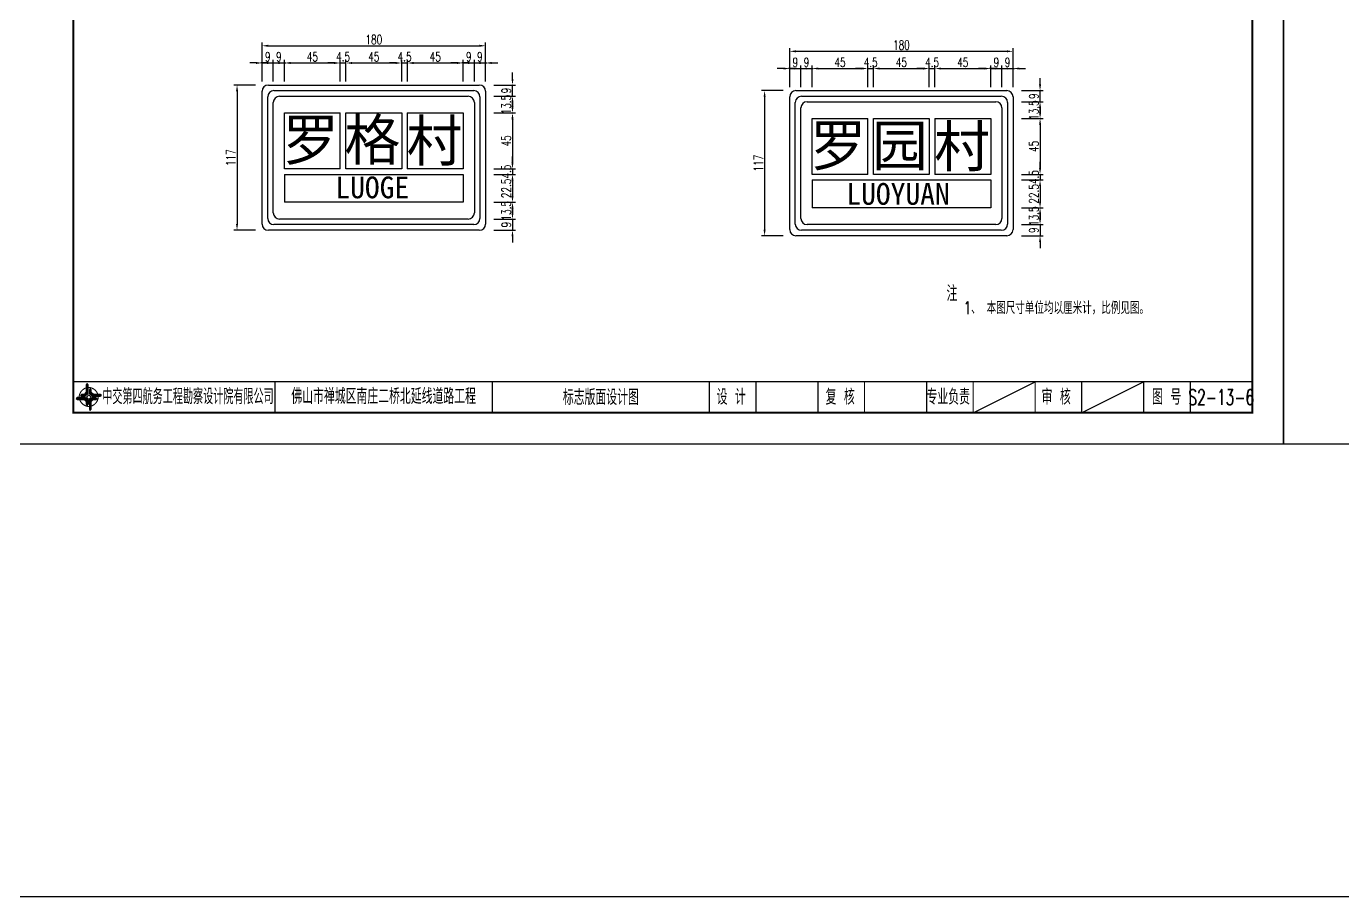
# Model space of a CAD drawing. Extents: x 9922 to 15217, y 1175 to 2938.
# Drawn here: x 10525 to 10949.3, y 1198.2 to 1478.7 of the extents above; entities that cross this region are included whole.
import ezdxf
from ezdxf.enums import TextEntityAlignment as Align

# ---------------------------------------------------------------- set-up
doc = ezdxf.new("R2010")
doc.units = 0
doc.header["$LTSCALE"] = 5
doc.header["$PDMODE"] = 32
doc.header["$PDSIZE"] = 0.3
doc.layers.get('0').update_dxf_attribs({"linetype": 'CONTINUOUS'})
doc.layers.get('DEFPOINTS').update_dxf_attribs({"linetype": 'CONTINUOUS'})
for name, color, linetype in [('2', 7, 'CONTINUOUS'), ('交通标志', 7, 'CONTINUOUS'), ('图框', 7, 'CONTINUOUS'), ('尺寸标注', 4, 'CONTINUOUS'), ('文字', 7, 'CONTINUOUS'), ('文字字符', 7, 'CONTINUOUS'), ('文字框', 8, 'CONTINUOUS'), ('汉字', 7, 'CONTINUOUS')]:
    doc.layers.add(name, color=color, linetype=linetype)
doc.styles.add('ht', font='SIMHEI.TTF', dxfattribs={"width": 0.4})
doc.styles.get("Standard").update_dxf_attribs({"font": 'simplex1.shx', "width": 0.7, "bigfont": 'hztxt.shx'})
doc.dimstyles.new('比例1：25', dxfattribs={"dimtxt": 3, "dimasz": 2, "dimexe": 1, "dimexo": 1, "dimgap": 0.5, "dimtad": 1, "dimlfac": 2.5, "dimzin": 13, "dimdsep": 46, "dimtxsty": 'Standard', "dimcen": -0.09, "dimclrd": 256, "dimclre": 256, "dimclrt": 7, "dimaunit": 1, "dimadec": 0, "dimazin": 0, "dimtfac": 0.0005, "dimtix": 1, "dimtmove": 2, "dimatfit": 3, "dimfxl": 0, "dimtolj": 1, "dimtzin": 13, "dimarcsym": 0})

# ---------------------------------------------------------------- blocks, each defined once
blk = doc.blocks.new('series')
at = {"width": 0.75}
for tag, height, p in [('页码', 4, (-35, -19)), ('图名', 5, (-220, -282)), ('图号', 5, (-20, -282))]:
    blk.add_attdef(tag, text='', height=height, dxfattribs=at).set_placement(p, align=Align.MIDDLE_CENTER)
blk = doc.blocks.new('tb')
at = {"lineweight": -3}
h = blk.add_hatch(color=256, dxfattribs=at)
h.paths.add_polyline_path([(-1.23, -0.13), (-3.78, -0.14), (-4.14, -0.41), (-1.4, -0.44), (-0.56, -1.24), (-0.54, -2.62), (-0.27, -2.2), (-0.26, -1.06)])
h.paths.add_polyline_path([(0.13, -1.08), (0.14, -3.86), (0.41, -4.26), (0.44, -1.24), (1.25, -0.43), (2.66, -0.43), (2.26, -0.16), (1.07, -0.15)])
h.paths.add_polyline_path([(1.08, 0.3), (3.62, 0.3), (4.02, 0.56), (1.25, 0.57), (0.43, 1.39), (0.43, 2.8), (0.16, 2.41), (0.15, 1.24)])
h.paths.add_polyline_path([(-0.28, 1.21), (-0.28, 3.99), (-0.56, 4.39), (-0.57, 1.41), (-1.38, 0.6), (-2.74, 0.56), (-2.33, 0.3), (-1.2, 0.29)])
for p, q in [((-0.56, 4.39), (-0.57, 1.41)), ((-1.38, 0.6), (-2.74, 0.56)), ((-0.57, 1.41), (-1.38, 0.6)), ((0.43, 2.8), (0.43, 1.39)), ((0.43, 1.39), (1.25, 0.57)), ((1.25, 0.57), (4.02, 0.56)), ((-4.14, -0.41), (-1.4, -0.44)), ((-1.4, -0.44), (-0.56, -1.24)), ((-0.56, -1.24), (-0.54, -2.62)), ((0.41, -4.26), (0.44, -1.24)), ((0.44, -1.24), (1.25, -0.43)), ((1.25, -0.43), (2.66, -0.43))]:
    blk.add_line(p, q, dxfattribs=at)
at = {"lineweight": -3, "flags": 128}
for points in [[(-0.9, 3.99), (-0.9, 1.58), (-1.53, 0.91), (-2.34, 0.91), (-2.74, 0.56), (-2.33, 0.3), (-1.2, 0.29), (-0.28, 1.21), (-0.28, 3.99), (-0.56, 4.39)], [(-0.04, 0.77), (0.68, 0.04), (-0.04, -0.69), (-0.77, 0.05)], [(3.62, 0.92), (1.43, 0.92), (0.77, 1.54), (0.77, 2.38), (0.43, 2.8), (0.16, 2.41), (0.15, 1.24), (1.08, 0.3), (3.62, 0.3), (4.02, 0.56)], [(-3.73, -0.76), (-1.54, -0.76), (-0.89, -1.39), (-0.89, -2.21), (-0.54, -2.62), (-0.27, -2.2), (-0.26, -1.06), (-1.23, -0.13), (-3.78, -0.14), (-4.14, -0.41)], [(0.75, -3.85), (0.75, -1.43), (1.4, -0.78), (2.26, -0.78), (2.66, -0.43), (2.26, -0.16), (1.07, -0.15), (0.13, -1.08), (0.14, -3.86), (0.41, -4.26)]]:
    blk.add_lwpolyline(points, close=True, dxfattribs=at)
at = {"lineweight": -3, "const_width": 0.35, "flags": 128}
for points in [[(-0.9, 3.02, 0.324167), (-3.16, -0.14)], [(2.88, 0.92, 0.324403), (-0.24, 3.15)], [(0.75, -2.86, 0.325418), (3.02, 0.26)], [(-2.98, -0.76, 0.322976), (0.14, -2.98)]]:
    blk.add_lwpolyline(points, format="xyb", dxfattribs=at)
blk = doc.blocks.new('*D189')
at = {"layer": 'DEFPOINTS', "color": 0, "linetype": 'Continuous'}
for p in [(10602.99, 1459.75), (10592.9, 1412.95), (10602.99, 1412.95)]:
    blk.add_point(p, dxfattribs=at)
at = {"layer": '尺寸标注', "linetype": 'Continuous', "lineweight": -2}
for p, q in [((10598.9, 1459.75), (10591.9, 1459.75)), ((10592.9, 1457.75), (10592.9, 1414.95)), ((10598.9, 1412.95), (10591.9, 1412.95))]:
    blk.add_line(p, q, dxfattribs=at)
at = {"layer": '尺寸标注', "linetype": 'Continuous'}
for points in [[(10592.56, 1457.75), (10593.23, 1457.75), (10592.9, 1459.75)], [(10592.56, 1414.95), (10593.23, 1414.95), (10592.9, 1412.95)]]:
    blk.add_solid(points, dxfattribs=at)
at = {"layer": '尺寸标注', "color": 7, "linetype": 'Continuous', "insert": (10590.9, 1436.35), "char_height": 3, "attachment_point": 5, "rotation": 90}
blk.add_mtext('\\A1;117', dxfattribs=at)
blk = doc.blocks.new('*D190')
at = {"layer": 'DEFPOINTS', "color": 0, "linetype": 'Continuous'}
for p in [(10665.79, 1456.15), (10681.68, 1456.15), (10665.79, 1450.75)]:
    blk.add_point(p, dxfattribs=at)
at = {"layer": '尺寸标注', "linetype": 'Continuous', "lineweight": -2}
for p, q in [((10675.68, 1456.15), (10682.68, 1456.15)), ((10681.68, 1452.75), (10681.68, 1454.15)), ((10675.68, 1450.75), (10682.68, 1450.75))]:
    blk.add_line(p, q, dxfattribs=at)
at = {"layer": '尺寸标注', "linetype": 'Continuous'}
for points in [[(10681.35, 1454.15), (10682.02, 1454.15), (10681.68, 1456.15)], [(10681.35, 1452.75), (10682.02, 1452.75), (10681.68, 1450.75)]]:
    blk.add_solid(points, dxfattribs=at)
at = {"layer": '尺寸标注', "color": 7, "linetype": 'Continuous', "insert": (10679.68, 1453.45), "char_height": 3, "attachment_point": 5, "rotation": 90}
blk.add_mtext('\\A1;13.5', dxfattribs=at)
blk = doc.blocks.new('*D191')
at = {"layer": 'DEFPOINTS', "color": 0, "linetype": 'Continuous'}
for p in [(10665.83, 1459.75), (10681.68, 1459.75), (10665.83, 1456.15)]:
    blk.add_point(p, dxfattribs=at)
at = {"layer": '尺寸标注', "linetype": 'Continuous', "lineweight": -2}
for p, q in [((10675.68, 1459.75), (10682.68, 1459.75)), ((10681.68, 1461.75), (10681.68, 1463.75)), ((10681.68, 1456.15), (10681.68, 1459.75)), ((10675.68, 1456.15), (10682.68, 1456.15)), ((10681.68, 1454.15), (10681.68, 1452.15))]:
    blk.add_line(p, q, dxfattribs=at)
at = {"layer": '尺寸标注', "linetype": 'Continuous'}
for points in [[(10681.35, 1461.75), (10682.02, 1461.75), (10681.68, 1459.75)], [(10681.35, 1454.15), (10682.02, 1454.15), (10681.68, 1456.15)]]:
    blk.add_solid(points, dxfattribs=at)
at = {"layer": '尺寸标注', "color": 7, "linetype": 'Continuous', "insert": (10679.68, 1457.95), "char_height": 3, "attachment_point": 5, "rotation": 90}
blk.add_mtext('\\A1;9', dxfattribs=at)
blk = doc.blocks.new('*D192')
at = {"layer": 'DEFPOINTS', "color": 0, "linetype": 'Continuous'}
for p in [(10665.79, 1450.75), (10665.79, 1432.75), (10681.68, 1432.75)]:
    blk.add_point(p, dxfattribs=at)
at = {"layer": '尺寸标注', "linetype": 'Continuous', "lineweight": -2}
for p, q in [((10675.68, 1450.75), (10682.68, 1450.75)), ((10681.68, 1448.75), (10681.68, 1434.75)), ((10675.68, 1432.75), (10682.68, 1432.75))]:
    blk.add_line(p, q, dxfattribs=at)
at = {"layer": '尺寸标注', "linetype": 'Continuous'}
for points in [[(10681.35, 1448.75), (10682.02, 1448.75), (10681.68, 1450.75)], [(10681.35, 1434.75), (10682.02, 1434.75), (10681.68, 1432.75)]]:
    blk.add_solid(points, dxfattribs=at)
at = {"layer": '尺寸标注', "color": 7, "linetype": 'Continuous', "insert": (10679.68, 1441.75), "char_height": 3, "attachment_point": 5, "rotation": 90}
blk.add_mtext('\\A1;45', dxfattribs=at)
blk = doc.blocks.new('*D193')
at = {"layer": 'DEFPOINTS', "color": 0, "linetype": 'Continuous'}
for p in [(10665.79, 1432.75), (10665.79, 1430.95), (10681.68, 1430.95)]:
    blk.add_point(p, dxfattribs=at)
at = {"layer": '尺寸标注', "linetype": 'Continuous', "lineweight": -2}
for p, q in [((10681.68, 1434.75), (10681.68, 1436.75)), ((10675.68, 1432.75), (10682.68, 1432.75)), ((10675.68, 1430.95), (10682.68, 1430.95)), ((10681.68, 1432.75), (10681.68, 1430.95)), ((10681.68, 1428.95), (10681.68, 1426.95))]:
    blk.add_line(p, q, dxfattribs=at)
at = {"layer": '尺寸标注', "linetype": 'Continuous'}
for points in [[(10681.35, 1434.75), (10682.02, 1434.75), (10681.68, 1432.75)], [(10681.35, 1428.95), (10682.02, 1428.95), (10681.68, 1430.95)]]:
    blk.add_solid(points, dxfattribs=at)
at = {"layer": '尺寸标注', "color": 7, "linetype": 'Continuous', "insert": (10679.68, 1431.85), "char_height": 3, "attachment_point": 5, "rotation": 90}
blk.add_mtext('\\A1;4.5', dxfattribs=at)
blk = doc.blocks.new('*D194')
at = {"layer": 'DEFPOINTS', "color": 0, "linetype": 'Continuous'}
for p in [(10665.79, 1430.95), (10665.79, 1421.95), (10681.68, 1421.95)]:
    blk.add_point(p, dxfattribs=at)
at = {"layer": '尺寸标注', "linetype": 'Continuous', "lineweight": -2}
for p, q in [((10675.68, 1430.95), (10682.68, 1430.95)), ((10681.68, 1428.95), (10681.68, 1423.95)), ((10675.68, 1421.95), (10682.68, 1421.95))]:
    blk.add_line(p, q, dxfattribs=at)
at = {"layer": '尺寸标注', "linetype": 'Continuous'}
for points in [[(10681.35, 1428.95), (10682.02, 1428.95), (10681.68, 1430.95)], [(10681.35, 1423.95), (10682.02, 1423.95), (10681.68, 1421.95)]]:
    blk.add_solid(points, dxfattribs=at)
at = {"layer": '尺寸标注', "color": 7, "linetype": 'Continuous', "insert": (10679.68, 1426.45), "char_height": 3, "attachment_point": 5, "rotation": 90}
blk.add_mtext('\\A1;22.5', dxfattribs=at)
blk = doc.blocks.new('*D195')
at = {"layer": 'DEFPOINTS', "color": 0, "linetype": 'Continuous'}
for p in [(10665.79, 1421.95), (10665.79, 1416.55), (10681.68, 1416.55)]:
    blk.add_point(p, dxfattribs=at)
at = {"layer": '尺寸标注', "linetype": 'Continuous', "lineweight": -2}
for p, q in [((10675.68, 1421.95), (10682.68, 1421.95)), ((10681.68, 1419.95), (10681.68, 1418.55)), ((10675.68, 1416.55), (10682.68, 1416.55))]:
    blk.add_line(p, q, dxfattribs=at)
at = {"layer": '尺寸标注', "linetype": 'Continuous'}
for points in [[(10681.35, 1419.95), (10682.02, 1419.95), (10681.68, 1421.95)], [(10681.35, 1418.55), (10682.02, 1418.55), (10681.68, 1416.55)]]:
    blk.add_solid(points, dxfattribs=at)
at = {"layer": '尺寸标注', "color": 7, "linetype": 'Continuous', "insert": (10679.68, 1419.25), "char_height": 3, "attachment_point": 5, "rotation": 90}
blk.add_mtext('\\A1;13.5', dxfattribs=at)
blk = doc.blocks.new('*D196')
at = {"layer": 'DEFPOINTS', "color": 0, "linetype": 'Continuous'}
for p in [(10665.91, 1416.55), (10665.91, 1412.95), (10681.68, 1412.95)]:
    blk.add_point(p, dxfattribs=at)
at = {"layer": '尺寸标注', "linetype": 'Continuous', "lineweight": -2}
for p, q in [((10681.68, 1418.55), (10681.68, 1420.55)), ((10675.68, 1416.55), (10682.68, 1416.55)), ((10675.68, 1412.95), (10682.68, 1412.95)), ((10681.68, 1416.55), (10681.68, 1412.95)), ((10681.68, 1410.95), (10681.68, 1408.95))]:
    blk.add_line(p, q, dxfattribs=at)
at = {"layer": '尺寸标注', "linetype": 'Continuous'}
for points in [[(10681.35, 1418.55), (10682.02, 1418.55), (10681.68, 1416.55)], [(10681.35, 1410.95), (10682.02, 1410.95), (10681.68, 1412.95)]]:
    blk.add_solid(points, dxfattribs=at)
at = {"layer": '尺寸标注', "color": 7, "linetype": 'Continuous', "insert": (10679.68, 1414.75), "char_height": 3, "attachment_point": 5, "rotation": 90}
blk.add_mtext('\\A1;9', dxfattribs=at)
blk = doc.blocks.new('*D197')
at = {"layer": 'DEFPOINTS', "color": 0, "linetype": 'Continuous'}
for p in [(10604.59, 1466.86), (10600.99, 1450.75), (10604.59, 1450.75)]:
    blk.add_point(p, dxfattribs=at)
at = {"layer": '尺寸标注', "linetype": 'Continuous', "lineweight": -2}
for p, q in [((10598.99, 1466.86), (10596.99, 1466.86)), ((10600.99, 1460.86), (10600.99, 1467.86)), ((10600.99, 1466.86), (10604.59, 1466.86)), ((10604.59, 1460.86), (10604.59, 1467.86)), ((10606.59, 1466.86), (10608.59, 1466.86))]:
    blk.add_line(p, q, dxfattribs=at)
at = {"layer": '尺寸标注', "linetype": 'Continuous'}
for points in [[(10598.99, 1467.19), (10598.99, 1466.53), (10600.99, 1466.86)], [(10606.59, 1467.19), (10606.59, 1466.53), (10604.59, 1466.86)]]:
    blk.add_solid(points, dxfattribs=at)
at = {"layer": '尺寸标注', "color": 7, "linetype": 'Continuous', "insert": (10602.79, 1468.86), "char_height": 3, "attachment_point": 5}
blk.add_mtext('\\A1;9', dxfattribs=at)
blk = doc.blocks.new('*D198')
at = {"layer": 'DEFPOINTS', "color": 0, "linetype": 'Continuous'}
for p in [(10608.19, 1466.86), (10604.59, 1450.84), (10608.19, 1450.75)]:
    blk.add_point(p, dxfattribs=at)
at = {"layer": '尺寸标注', "linetype": 'Continuous', "lineweight": -2}
for p, q in [((10602.59, 1466.86), (10600.59, 1466.86)), ((10604.59, 1460.86), (10604.59, 1467.86)), ((10604.59, 1466.86), (10608.19, 1466.86)), ((10608.19, 1460.86), (10608.19, 1467.86)), ((10610.19, 1466.86), (10612.19, 1466.86))]:
    blk.add_line(p, q, dxfattribs=at)
at = {"layer": '尺寸标注', "linetype": 'Continuous'}
for points in [[(10602.59, 1467.19), (10602.59, 1466.53), (10604.59, 1466.86)], [(10610.19, 1467.19), (10610.19, 1466.53), (10608.19, 1466.86)]]:
    blk.add_solid(points, dxfattribs=at)
at = {"layer": '尺寸标注', "color": 7, "linetype": 'Continuous', "insert": (10606.39, 1468.86), "char_height": 3, "attachment_point": 5}
blk.add_mtext('\\A1;9', dxfattribs=at)
blk = doc.blocks.new('*D199')
at = {"layer": 'DEFPOINTS', "color": 0, "linetype": 'Continuous'}
for p in [(10626.19, 1466.86), (10608.19, 1450.75), (10626.19, 1450.75)]:
    blk.add_point(p, dxfattribs=at)
at = {"layer": '尺寸标注', "linetype": 'Continuous', "lineweight": -2}
for p, q in [((10608.19, 1460.86), (10608.19, 1467.86)), ((10610.19, 1466.86), (10624.19, 1466.86)), ((10626.19, 1460.86), (10626.19, 1467.86))]:
    blk.add_line(p, q, dxfattribs=at)
at = {"layer": '尺寸标注', "linetype": 'Continuous'}
for points in [[(10610.19, 1467.19), (10610.19, 1466.53), (10608.19, 1466.86)], [(10624.19, 1467.19), (10624.19, 1466.53), (10626.19, 1466.86)]]:
    blk.add_solid(points, dxfattribs=at)
at = {"layer": '尺寸标注', "color": 7, "linetype": 'Continuous', "insert": (10617.19, 1468.86), "char_height": 3, "attachment_point": 5}
blk.add_mtext('\\A1;45', dxfattribs=at)
blk = doc.blocks.new('*D200')
at = {"layer": 'DEFPOINTS', "color": 0, "linetype": 'Continuous'}
for p in [(10627.99, 1466.86), (10626.19, 1450.75), (10627.99, 1450.75)]:
    blk.add_point(p, dxfattribs=at)
at = {"layer": '尺寸标注', "linetype": 'Continuous', "lineweight": -2}
for p, q in [((10624.19, 1466.86), (10622.19, 1466.86)), ((10626.19, 1460.86), (10626.19, 1467.86)), ((10626.19, 1466.86), (10627.99, 1466.86)), ((10627.99, 1460.86), (10627.99, 1467.86)), ((10629.99, 1466.86), (10631.99, 1466.86))]:
    blk.add_line(p, q, dxfattribs=at)
at = {"layer": '尺寸标注', "linetype": 'Continuous'}
for points in [[(10624.19, 1467.19), (10624.19, 1466.53), (10626.19, 1466.86)], [(10629.99, 1467.19), (10629.99, 1466.53), (10627.99, 1466.86)]]:
    blk.add_solid(points, dxfattribs=at)
at = {"layer": '尺寸标注', "color": 7, "linetype": 'Continuous', "insert": (10627.09, 1468.86), "char_height": 3, "attachment_point": 5}
blk.add_mtext('\\A1;4.5', dxfattribs=at)
blk = doc.blocks.new('*D201')
at = {"layer": 'DEFPOINTS', "color": 0, "linetype": 'Continuous'}
for p in [(10645.99, 1466.86), (10627.99, 1450.75), (10645.99, 1450.75)]:
    blk.add_point(p, dxfattribs=at)
at = {"layer": '尺寸标注', "linetype": 'Continuous', "lineweight": -2}
for p, q in [((10627.99, 1460.86), (10627.99, 1467.86)), ((10629.99, 1466.86), (10643.99, 1466.86)), ((10645.99, 1460.86), (10645.99, 1467.86))]:
    blk.add_line(p, q, dxfattribs=at)
at = {"layer": '尺寸标注', "linetype": 'Continuous'}
for points in [[(10629.99, 1467.19), (10629.99, 1466.53), (10627.99, 1466.86)], [(10643.99, 1467.19), (10643.99, 1466.53), (10645.99, 1466.86)]]:
    blk.add_solid(points, dxfattribs=at)
at = {"layer": '尺寸标注', "color": 7, "linetype": 'Continuous', "insert": (10636.99, 1468.86), "char_height": 3, "attachment_point": 5}
blk.add_mtext('\\A1;45', dxfattribs=at)
blk = doc.blocks.new('*D202')
at = {"layer": 'DEFPOINTS', "color": 0, "linetype": 'Continuous'}
for p in [(10647.79, 1466.86), (10645.99, 1450.75), (10647.79, 1450.75)]:
    blk.add_point(p, dxfattribs=at)
at = {"layer": '尺寸标注', "linetype": 'Continuous', "lineweight": -2}
for p, q in [((10643.99, 1466.86), (10641.99, 1466.86)), ((10645.99, 1460.86), (10645.99, 1467.86)), ((10645.99, 1466.86), (10647.79, 1466.86)), ((10647.79, 1460.86), (10647.79, 1467.86)), ((10649.79, 1466.86), (10651.79, 1466.86))]:
    blk.add_line(p, q, dxfattribs=at)
at = {"layer": '尺寸标注', "linetype": 'Continuous'}
for points in [[(10643.99, 1467.19), (10643.99, 1466.53), (10645.99, 1466.86)], [(10649.79, 1467.19), (10649.79, 1466.53), (10647.79, 1466.86)]]:
    blk.add_solid(points, dxfattribs=at)
at = {"layer": '尺寸标注', "color": 7, "linetype": 'Continuous', "insert": (10646.89, 1468.86), "char_height": 3, "attachment_point": 5}
blk.add_mtext('\\A1;4.5', dxfattribs=at)
blk = doc.blocks.new('*D203')
at = {"layer": 'DEFPOINTS', "color": 0, "linetype": 'Continuous'}
for p in [(10665.79, 1466.86), (10647.79, 1450.75), (10665.79, 1450.75)]:
    blk.add_point(p, dxfattribs=at)
at = {"layer": '尺寸标注', "linetype": 'Continuous', "lineweight": -2}
for p, q in [((10647.79, 1460.86), (10647.79, 1467.86)), ((10649.79, 1466.86), (10663.79, 1466.86)), ((10665.79, 1460.86), (10665.79, 1467.86))]:
    blk.add_line(p, q, dxfattribs=at)
at = {"layer": '尺寸标注', "linetype": 'Continuous'}
for points in [[(10649.79, 1467.19), (10649.79, 1466.53), (10647.79, 1466.86)], [(10663.79, 1467.19), (10663.79, 1466.53), (10665.79, 1466.86)]]:
    blk.add_solid(points, dxfattribs=at)
at = {"layer": '尺寸标注', "color": 7, "linetype": 'Continuous', "insert": (10656.79, 1468.86), "char_height": 3, "attachment_point": 5}
blk.add_mtext('\\A1;45', dxfattribs=at)
blk = doc.blocks.new('*D204')
at = {"layer": 'DEFPOINTS', "color": 0, "linetype": 'Continuous'}
for p in [(10669.39, 1466.86), (10665.79, 1450.75), (10669.39, 1450.75)]:
    blk.add_point(p, dxfattribs=at)
at = {"layer": '尺寸标注', "linetype": 'Continuous', "lineweight": -2}
for p, q in [((10663.79, 1466.86), (10661.79, 1466.86)), ((10665.79, 1460.86), (10665.79, 1467.86)), ((10665.79, 1466.86), (10669.39, 1466.86)), ((10669.39, 1460.86), (10669.39, 1467.86)), ((10671.39, 1466.86), (10673.39, 1466.86))]:
    blk.add_line(p, q, dxfattribs=at)
at = {"layer": '尺寸标注', "linetype": 'Continuous'}
for points in [[(10663.79, 1467.19), (10663.79, 1466.53), (10665.79, 1466.86)], [(10671.39, 1467.19), (10671.39, 1466.53), (10669.39, 1466.86)]]:
    blk.add_solid(points, dxfattribs=at)
at = {"layer": '尺寸标注', "color": 7, "linetype": 'Continuous', "insert": (10667.59, 1468.86), "char_height": 3, "attachment_point": 5}
blk.add_mtext('\\A1;9', dxfattribs=at)
blk = doc.blocks.new('*D205')
at = {"layer": 'DEFPOINTS', "color": 0, "linetype": 'Continuous'}
for p in [(10672.99, 1466.86), (10669.39, 1450.61), (10672.99, 1450.61)]:
    blk.add_point(p, dxfattribs=at)
at = {"layer": '尺寸标注', "linetype": 'Continuous', "lineweight": -2}
for p, q in [((10667.39, 1466.86), (10665.39, 1466.86)), ((10669.39, 1460.86), (10669.39, 1467.86)), ((10669.39, 1466.86), (10672.99, 1466.86)), ((10672.99, 1460.86), (10672.99, 1467.86)), ((10674.99, 1466.86), (10676.99, 1466.86))]:
    blk.add_line(p, q, dxfattribs=at)
at = {"layer": '尺寸标注', "linetype": 'Continuous'}
for points in [[(10667.39, 1467.19), (10667.39, 1466.53), (10669.39, 1466.86)], [(10674.99, 1467.19), (10674.99, 1466.53), (10672.99, 1466.86)]]:
    blk.add_solid(points, dxfattribs=at)
at = {"layer": '尺寸标注', "color": 7, "linetype": 'Continuous', "insert": (10671.19, 1468.86), "char_height": 3, "attachment_point": 5}
blk.add_mtext('\\A1;9', dxfattribs=at)
blk = doc.blocks.new('*D206')
at = {"layer": 'DEFPOINTS', "color": 0, "linetype": 'Continuous'}
for p in [(10672.99, 1472.41), (10600.99, 1450.77), (10672.99, 1450.77)]:
    blk.add_point(p, dxfattribs=at)
at = {"layer": '尺寸标注', "linetype": 'Continuous', "lineweight": -2}
for p, q in [((10600.99, 1466.41), (10600.99, 1473.41)), ((10602.99, 1472.41), (10670.99, 1472.41)), ((10672.99, 1466.41), (10672.99, 1473.41))]:
    blk.add_line(p, q, dxfattribs=at)
at = {"layer": '尺寸标注', "linetype": 'Continuous'}
for points in [[(10602.99, 1472.74), (10602.99, 1472.07), (10600.99, 1472.41)], [(10670.99, 1472.74), (10670.99, 1472.07), (10672.99, 1472.41)]]:
    blk.add_solid(points, dxfattribs=at)
at = {"layer": '尺寸标注', "color": 7, "linetype": 'Continuous', "insert": (10636.99, 1474.41), "char_height": 3, "attachment_point": 5}
blk.add_mtext('\\A1;180', dxfattribs=at)
blk = doc.blocks.new('*D209')
at = {"layer": 'DEFPOINTS', "color": 0, "linetype": 'Continuous'}
for p in [(10773.04, 1457.96), (10762.95, 1411.16), (10773.04, 1411.16)]:
    blk.add_point(p, dxfattribs=at)
at = {"layer": '尺寸标注', "linetype": 'Continuous', "lineweight": -2}
for p, q in [((10768.95, 1457.96), (10761.95, 1457.96)), ((10762.95, 1455.96), (10762.95, 1413.16)), ((10768.95, 1411.16), (10761.95, 1411.16))]:
    blk.add_line(p, q, dxfattribs=at)
at = {"layer": '尺寸标注', "linetype": 'Continuous'}
for points in [[(10762.61, 1455.96), (10763.28, 1455.96), (10762.95, 1457.96)], [(10762.61, 1413.16), (10763.28, 1413.16), (10762.95, 1411.16)]]:
    blk.add_solid(points, dxfattribs=at)
at = {"layer": '尺寸标注', "color": 7, "linetype": 'Continuous', "insert": (10760.95, 1434.56), "char_height": 3, "attachment_point": 5, "rotation": 90}
blk.add_mtext('\\A1;117', dxfattribs=at)
blk = doc.blocks.new('*D210')
at = {"layer": 'DEFPOINTS', "color": 0, "linetype": 'Continuous'}
for p in [(10835.84, 1454.36), (10851.73, 1454.36), (10835.84, 1448.96)]:
    blk.add_point(p, dxfattribs=at)
at = {"layer": '尺寸标注', "linetype": 'Continuous', "lineweight": -2}
for p, q in [((10845.73, 1454.36), (10852.73, 1454.36)), ((10851.73, 1450.96), (10851.73, 1452.36)), ((10845.73, 1448.96), (10852.73, 1448.96))]:
    blk.add_line(p, q, dxfattribs=at)
at = {"layer": '尺寸标注', "linetype": 'Continuous'}
for points in [[(10851.4, 1452.36), (10852.07, 1452.36), (10851.73, 1454.36)], [(10851.4, 1450.96), (10852.07, 1450.96), (10851.73, 1448.96)]]:
    blk.add_solid(points, dxfattribs=at)
at = {"layer": '尺寸标注', "color": 7, "linetype": 'Continuous', "insert": (10849.73, 1451.66), "char_height": 3, "attachment_point": 5, "rotation": 90}
blk.add_mtext('\\A1;13.5', dxfattribs=at)
blk = doc.blocks.new('*D211')
at = {"layer": 'DEFPOINTS', "color": 0, "linetype": 'Continuous'}
for p in [(10835.88, 1457.96), (10851.73, 1457.96), (10835.88, 1454.36)]:
    blk.add_point(p, dxfattribs=at)
at = {"layer": '尺寸标注', "linetype": 'Continuous', "lineweight": -2}
for p, q in [((10851.73, 1459.96), (10851.73, 1461.96)), ((10845.73, 1457.96), (10852.73, 1457.96)), ((10851.73, 1454.36), (10851.73, 1457.96)), ((10845.73, 1454.36), (10852.73, 1454.36)), ((10851.73, 1452.36), (10851.73, 1450.36))]:
    blk.add_line(p, q, dxfattribs=at)
at = {"layer": '尺寸标注', "linetype": 'Continuous'}
for points in [[(10851.4, 1459.96), (10852.07, 1459.96), (10851.73, 1457.96)], [(10851.4, 1452.36), (10852.07, 1452.36), (10851.73, 1454.36)]]:
    blk.add_solid(points, dxfattribs=at)
at = {"layer": '尺寸标注', "color": 7, "linetype": 'Continuous', "insert": (10849.73, 1456.16), "char_height": 3, "attachment_point": 5, "rotation": 90}
blk.add_mtext('\\A1;9', dxfattribs=at)
blk = doc.blocks.new('*D212')
at = {"layer": 'DEFPOINTS', "color": 0, "linetype": 'Continuous'}
for p in [(10835.84, 1448.96), (10835.84, 1430.96), (10851.73, 1430.96)]:
    blk.add_point(p, dxfattribs=at)
at = {"layer": '尺寸标注', "linetype": 'Continuous', "lineweight": -2}
for p, q in [((10845.73, 1448.96), (10852.73, 1448.96)), ((10851.73, 1446.96), (10851.73, 1432.96)), ((10845.73, 1430.96), (10852.73, 1430.96))]:
    blk.add_line(p, q, dxfattribs=at)
at = {"layer": '尺寸标注', "linetype": 'Continuous'}
for points in [[(10851.4, 1446.96), (10852.07, 1446.96), (10851.73, 1448.96)], [(10851.4, 1432.96), (10852.07, 1432.96), (10851.73, 1430.96)]]:
    blk.add_solid(points, dxfattribs=at)
at = {"layer": '尺寸标注', "color": 7, "linetype": 'Continuous', "insert": (10849.73, 1439.96), "char_height": 3, "attachment_point": 5, "rotation": 90}
blk.add_mtext('\\A1;45', dxfattribs=at)
blk = doc.blocks.new('*D213')
at = {"layer": 'DEFPOINTS', "color": 0, "linetype": 'Continuous'}
for p in [(10835.84, 1430.96), (10835.84, 1429.16), (10851.73, 1429.16)]:
    blk.add_point(p, dxfattribs=at)
at = {"layer": '尺寸标注', "linetype": 'Continuous', "lineweight": -2}
for p, q in [((10851.73, 1432.96), (10851.73, 1434.96)), ((10845.73, 1430.96), (10852.73, 1430.96)), ((10851.73, 1430.96), (10851.73, 1429.16)), ((10845.73, 1429.16), (10852.73, 1429.16)), ((10851.73, 1427.16), (10851.73, 1425.16))]:
    blk.add_line(p, q, dxfattribs=at)
at = {"layer": '尺寸标注', "linetype": 'Continuous'}
for points in [[(10851.4, 1432.96), (10852.07, 1432.96), (10851.73, 1430.96)], [(10851.4, 1427.16), (10852.07, 1427.16), (10851.73, 1429.16)]]:
    blk.add_solid(points, dxfattribs=at)
at = {"layer": '尺寸标注', "color": 7, "linetype": 'Continuous', "insert": (10849.73, 1430.06), "char_height": 3, "attachment_point": 5, "rotation": 90}
blk.add_mtext('\\A1;4.5', dxfattribs=at)
blk = doc.blocks.new('*D214')
at = {"layer": 'DEFPOINTS', "color": 0, "linetype": 'Continuous'}
for p in [(10835.84, 1429.16), (10835.84, 1420.16), (10851.73, 1420.16)]:
    blk.add_point(p, dxfattribs=at)
at = {"layer": '尺寸标注', "linetype": 'Continuous', "lineweight": -2}
for p, q in [((10845.73, 1429.16), (10852.73, 1429.16)), ((10851.73, 1427.16), (10851.73, 1422.16)), ((10845.73, 1420.16), (10852.73, 1420.16))]:
    blk.add_line(p, q, dxfattribs=at)
at = {"layer": '尺寸标注', "linetype": 'Continuous'}
for points in [[(10851.4, 1427.16), (10852.07, 1427.16), (10851.73, 1429.16)], [(10851.4, 1422.16), (10852.07, 1422.16), (10851.73, 1420.16)]]:
    blk.add_solid(points, dxfattribs=at)
at = {"layer": '尺寸标注', "color": 7, "linetype": 'Continuous', "insert": (10849.73, 1424.66), "char_height": 3, "attachment_point": 5, "rotation": 90}
blk.add_mtext('\\A1;22.5', dxfattribs=at)
blk = doc.blocks.new('*D215')
at = {"layer": 'DEFPOINTS', "color": 0, "linetype": 'Continuous'}
for p in [(10835.84, 1420.16), (10835.84, 1414.76), (10851.73, 1414.76)]:
    blk.add_point(p, dxfattribs=at)
at = {"layer": '尺寸标注', "linetype": 'Continuous', "lineweight": -2}
for p, q in [((10845.73, 1420.16), (10852.73, 1420.16)), ((10851.73, 1418.16), (10851.73, 1416.76)), ((10845.73, 1414.76), (10852.73, 1414.76))]:
    blk.add_line(p, q, dxfattribs=at)
at = {"layer": '尺寸标注', "linetype": 'Continuous'}
for points in [[(10851.4, 1418.16), (10852.07, 1418.16), (10851.73, 1420.16)], [(10851.4, 1416.76), (10852.07, 1416.76), (10851.73, 1414.76)]]:
    blk.add_solid(points, dxfattribs=at)
at = {"layer": '尺寸标注', "color": 7, "linetype": 'Continuous', "insert": (10849.73, 1417.46), "char_height": 3, "attachment_point": 5, "rotation": 90}
blk.add_mtext('\\A1;13.5', dxfattribs=at)
blk = doc.blocks.new('*D216')
at = {"layer": 'DEFPOINTS', "color": 0, "linetype": 'Continuous'}
for p in [(10835.96, 1414.76), (10835.96, 1411.16), (10851.73, 1411.16)]:
    blk.add_point(p, dxfattribs=at)
at = {"layer": '尺寸标注', "linetype": 'Continuous', "lineweight": -2}
for p, q in [((10851.73, 1416.76), (10851.73, 1418.76)), ((10845.73, 1414.76), (10852.73, 1414.76)), ((10851.73, 1414.76), (10851.73, 1411.16)), ((10845.73, 1411.16), (10852.73, 1411.16)), ((10851.73, 1409.16), (10851.73, 1407.16))]:
    blk.add_line(p, q, dxfattribs=at)
at = {"layer": '尺寸标注', "linetype": 'Continuous'}
for points in [[(10851.4, 1416.76), (10852.07, 1416.76), (10851.73, 1414.76)], [(10851.4, 1409.16), (10852.07, 1409.16), (10851.73, 1411.16)]]:
    blk.add_solid(points, dxfattribs=at)
at = {"layer": '尺寸标注', "color": 7, "linetype": 'Continuous', "insert": (10849.73, 1412.96), "char_height": 3, "attachment_point": 5, "rotation": 90}
blk.add_mtext('\\A1;9', dxfattribs=at)
blk = doc.blocks.new('*D217')
at = {"layer": 'DEFPOINTS', "color": 0, "linetype": 'Continuous'}
for p in [(10774.64, 1465.07), (10771.04, 1448.96), (10774.64, 1448.96)]:
    blk.add_point(p, dxfattribs=at)
at = {"layer": '尺寸标注', "linetype": 'Continuous', "lineweight": -2}
for p, q in [((10769.04, 1465.07), (10767.04, 1465.07)), ((10771.04, 1459.07), (10771.04, 1466.07)), ((10771.04, 1465.07), (10774.64, 1465.07)), ((10774.64, 1459.07), (10774.64, 1466.07)), ((10776.64, 1465.07), (10778.64, 1465.07))]:
    blk.add_line(p, q, dxfattribs=at)
at = {"layer": '尺寸标注', "linetype": 'Continuous'}
for points in [[(10769.04, 1465.4), (10769.04, 1464.74), (10771.04, 1465.07)], [(10776.64, 1465.4), (10776.64, 1464.74), (10774.64, 1465.07)]]:
    blk.add_solid(points, dxfattribs=at)
at = {"layer": '尺寸标注', "color": 7, "linetype": 'Continuous', "insert": (10772.84, 1467.07), "char_height": 3, "attachment_point": 5}
blk.add_mtext('\\A1;9', dxfattribs=at)
blk = doc.blocks.new('*D218')
at = {"layer": 'DEFPOINTS', "color": 0, "linetype": 'Continuous'}
for p in [(10778.24, 1465.07), (10774.64, 1449.05), (10778.24, 1448.96)]:
    blk.add_point(p, dxfattribs=at)
at = {"layer": '尺寸标注', "linetype": 'Continuous', "lineweight": -2}
for p, q in [((10772.64, 1465.07), (10770.64, 1465.07)), ((10774.64, 1459.07), (10774.64, 1466.07)), ((10774.64, 1465.07), (10778.24, 1465.07)), ((10778.24, 1459.07), (10778.24, 1466.07)), ((10780.24, 1465.07), (10782.24, 1465.07))]:
    blk.add_line(p, q, dxfattribs=at)
at = {"layer": '尺寸标注', "linetype": 'Continuous'}
for points in [[(10772.64, 1465.4), (10772.64, 1464.74), (10774.64, 1465.07)], [(10780.24, 1465.4), (10780.24, 1464.74), (10778.24, 1465.07)]]:
    blk.add_solid(points, dxfattribs=at)
at = {"layer": '尺寸标注', "color": 7, "linetype": 'Continuous', "insert": (10776.44, 1467.07), "char_height": 3, "attachment_point": 5}
blk.add_mtext('\\A1;9', dxfattribs=at)
blk = doc.blocks.new('*D219')
at = {"layer": 'DEFPOINTS', "color": 0, "linetype": 'Continuous'}
for p in [(10796.24, 1465.07), (10778.24, 1448.96), (10796.24, 1448.96)]:
    blk.add_point(p, dxfattribs=at)
at = {"layer": '尺寸标注', "linetype": 'Continuous', "lineweight": -2}
for p, q in [((10778.24, 1459.07), (10778.24, 1466.07)), ((10780.24, 1465.07), (10794.24, 1465.07)), ((10796.24, 1459.07), (10796.24, 1466.07))]:
    blk.add_line(p, q, dxfattribs=at)
at = {"layer": '尺寸标注', "linetype": 'Continuous'}
for points in [[(10780.24, 1465.4), (10780.24, 1464.74), (10778.24, 1465.07)], [(10794.24, 1465.4), (10794.24, 1464.74), (10796.24, 1465.07)]]:
    blk.add_solid(points, dxfattribs=at)
at = {"layer": '尺寸标注', "color": 7, "linetype": 'Continuous', "insert": (10787.24, 1467.07), "char_height": 3, "attachment_point": 5}
blk.add_mtext('\\A1;45', dxfattribs=at)
blk = doc.blocks.new('*D220')
at = {"layer": 'DEFPOINTS', "color": 0, "linetype": 'Continuous'}
for p in [(10798.04, 1465.07), (10796.24, 1448.96), (10798.04, 1448.96)]:
    blk.add_point(p, dxfattribs=at)
at = {"layer": '尺寸标注', "linetype": 'Continuous', "lineweight": -2}
for p, q in [((10794.24, 1465.07), (10792.24, 1465.07)), ((10796.24, 1459.07), (10796.24, 1466.07)), ((10796.24, 1465.07), (10798.04, 1465.07)), ((10798.04, 1459.07), (10798.04, 1466.07)), ((10800.04, 1465.07), (10802.04, 1465.07))]:
    blk.add_line(p, q, dxfattribs=at)
at = {"layer": '尺寸标注', "linetype": 'Continuous'}
for points in [[(10794.24, 1465.4), (10794.24, 1464.74), (10796.24, 1465.07)], [(10800.04, 1465.4), (10800.04, 1464.74), (10798.04, 1465.07)]]:
    blk.add_solid(points, dxfattribs=at)
at = {"layer": '尺寸标注', "color": 7, "linetype": 'Continuous', "insert": (10797.14, 1467.07), "char_height": 3, "attachment_point": 5}
blk.add_mtext('\\A1;4.5', dxfattribs=at)
blk = doc.blocks.new('*D221')
at = {"layer": 'DEFPOINTS', "color": 0, "linetype": 'Continuous'}
for p in [(10816.04, 1465.07), (10798.04, 1448.96), (10816.04, 1448.96)]:
    blk.add_point(p, dxfattribs=at)
at = {"layer": '尺寸标注', "linetype": 'Continuous', "lineweight": -2}
for p, q in [((10798.04, 1459.07), (10798.04, 1466.07)), ((10800.04, 1465.07), (10814.04, 1465.07)), ((10816.04, 1459.07), (10816.04, 1466.07))]:
    blk.add_line(p, q, dxfattribs=at)
at = {"layer": '尺寸标注', "linetype": 'Continuous'}
for points in [[(10800.04, 1465.4), (10800.04, 1464.74), (10798.04, 1465.07)], [(10814.04, 1465.4), (10814.04, 1464.74), (10816.04, 1465.07)]]:
    blk.add_solid(points, dxfattribs=at)
at = {"layer": '尺寸标注', "color": 7, "linetype": 'Continuous', "insert": (10807.04, 1467.07), "char_height": 3, "attachment_point": 5}
blk.add_mtext('\\A1;45', dxfattribs=at)
blk = doc.blocks.new('*D222')
at = {"layer": 'DEFPOINTS', "color": 0, "linetype": 'Continuous'}
for p in [(10817.84, 1465.07), (10816.04, 1448.96), (10817.84, 1448.96)]:
    blk.add_point(p, dxfattribs=at)
at = {"layer": '尺寸标注', "linetype": 'Continuous', "lineweight": -2}
for p, q in [((10814.04, 1465.07), (10812.04, 1465.07)), ((10816.04, 1459.07), (10816.04, 1466.07)), ((10816.04, 1465.07), (10817.84, 1465.07)), ((10817.84, 1459.07), (10817.84, 1466.07)), ((10819.84, 1465.07), (10821.84, 1465.07))]:
    blk.add_line(p, q, dxfattribs=at)
at = {"layer": '尺寸标注', "linetype": 'Continuous'}
for points in [[(10814.04, 1465.4), (10814.04, 1464.74), (10816.04, 1465.07)], [(10819.84, 1465.4), (10819.84, 1464.74), (10817.84, 1465.07)]]:
    blk.add_solid(points, dxfattribs=at)
at = {"layer": '尺寸标注', "color": 7, "linetype": 'Continuous', "insert": (10816.94, 1467.07), "char_height": 3, "attachment_point": 5}
blk.add_mtext('\\A1;4.5', dxfattribs=at)
blk = doc.blocks.new('*D223')
at = {"layer": 'DEFPOINTS', "color": 0, "linetype": 'Continuous'}
for p in [(10835.84, 1465.07), (10817.84, 1448.96), (10835.84, 1448.96)]:
    blk.add_point(p, dxfattribs=at)
at = {"layer": '尺寸标注', "linetype": 'Continuous', "lineweight": -2}
for p, q in [((10817.84, 1459.07), (10817.84, 1466.07)), ((10819.84, 1465.07), (10833.84, 1465.07)), ((10835.84, 1459.07), (10835.84, 1466.07))]:
    blk.add_line(p, q, dxfattribs=at)
at = {"layer": '尺寸标注', "linetype": 'Continuous'}
for points in [[(10819.84, 1465.4), (10819.84, 1464.74), (10817.84, 1465.07)], [(10833.84, 1465.4), (10833.84, 1464.74), (10835.84, 1465.07)]]:
    blk.add_solid(points, dxfattribs=at)
at = {"layer": '尺寸标注', "color": 7, "linetype": 'Continuous', "insert": (10826.84, 1467.07), "char_height": 3, "attachment_point": 5}
blk.add_mtext('\\A1;45', dxfattribs=at)
blk = doc.blocks.new('*D224')
at = {"layer": 'DEFPOINTS', "color": 0, "linetype": 'Continuous'}
for p in [(10839.44, 1465.07), (10835.84, 1448.96), (10839.44, 1448.96)]:
    blk.add_point(p, dxfattribs=at)
at = {"layer": '尺寸标注', "linetype": 'Continuous', "lineweight": -2}
for p, q in [((10833.84, 1465.07), (10831.84, 1465.07)), ((10835.84, 1459.07), (10835.84, 1466.07)), ((10835.84, 1465.07), (10839.44, 1465.07)), ((10839.44, 1459.07), (10839.44, 1466.07)), ((10841.44, 1465.07), (10843.44, 1465.07))]:
    blk.add_line(p, q, dxfattribs=at)
at = {"layer": '尺寸标注', "linetype": 'Continuous'}
for points in [[(10833.84, 1465.4), (10833.84, 1464.74), (10835.84, 1465.07)], [(10841.44, 1465.4), (10841.44, 1464.74), (10839.44, 1465.07)]]:
    blk.add_solid(points, dxfattribs=at)
at = {"layer": '尺寸标注', "color": 7, "linetype": 'Continuous', "insert": (10837.64, 1467.07), "char_height": 3, "attachment_point": 5}
blk.add_mtext('\\A1;9', dxfattribs=at)
blk = doc.blocks.new('*D225')
at = {"layer": 'DEFPOINTS', "color": 0, "linetype": 'Continuous'}
for p in [(10843.04, 1465.07), (10839.44, 1448.82), (10843.04, 1448.82)]:
    blk.add_point(p, dxfattribs=at)
at = {"layer": '尺寸标注', "linetype": 'Continuous', "lineweight": -2}
for p, q in [((10837.44, 1465.07), (10835.44, 1465.07)), ((10839.44, 1459.07), (10839.44, 1466.07)), ((10839.44, 1465.07), (10843.04, 1465.07)), ((10843.04, 1459.07), (10843.04, 1466.07)), ((10845.04, 1465.07), (10847.04, 1465.07))]:
    blk.add_line(p, q, dxfattribs=at)
at = {"layer": '尺寸标注', "linetype": 'Continuous'}
for points in [[(10837.44, 1465.4), (10837.44, 1464.74), (10839.44, 1465.07)], [(10845.04, 1465.4), (10845.04, 1464.74), (10843.04, 1465.07)]]:
    blk.add_solid(points, dxfattribs=at)
at = {"layer": '尺寸标注', "color": 7, "linetype": 'Continuous', "insert": (10841.24, 1467.07), "char_height": 3, "attachment_point": 5}
blk.add_mtext('\\A1;9', dxfattribs=at)
blk = doc.blocks.new('*D226')
at = {"layer": 'DEFPOINTS', "color": 0, "linetype": 'Continuous'}
for p in [(10843.04, 1470.62), (10771.04, 1448.98), (10843.04, 1448.98)]:
    blk.add_point(p, dxfattribs=at)
at = {"layer": '尺寸标注', "linetype": 'Continuous', "lineweight": -2}
for p, q in [((10771.04, 1464.62), (10771.04, 1471.62)), ((10773.04, 1470.62), (10841.04, 1470.62)), ((10843.04, 1464.62), (10843.04, 1471.62))]:
    blk.add_line(p, q, dxfattribs=at)
at = {"layer": '尺寸标注', "linetype": 'Continuous'}
for points in [[(10773.04, 1470.95), (10773.04, 1470.28), (10771.04, 1470.62)], [(10841.04, 1470.95), (10841.04, 1470.28), (10843.04, 1470.62)]]:
    blk.add_solid(points, dxfattribs=at)
at = {"layer": '尺寸标注', "color": 7, "linetype": 'Continuous', "insert": (10807.04, 1472.62), "char_height": 3, "attachment_point": 5}
blk.add_mtext('\\A1;180', dxfattribs=at)
blk = doc.blocks.new('123')
at = {"layer": '图框'}
blk.add_lwpolyline([(10930.16, 1893.64), (10930.16, 2190.64), (10510.16, 2190.64), (10510.16, 1893.64)], close=True, dxfattribs=at)

msp = doc.modelspace()

# ---------------------------------------------------------------- linework, layer by layer
at = {"layer": '2', "linetype": 'Continuous'}
msp.add_lwpolyline([(9921.76858, 2326.83981), (11551.9189, 2326.83981), (11551.9189, 1198.16023), (9921.76858, 1198.16023)], close=True, dxfattribs=at)
at = {"layer": '交通标志', "linetype": 'Continuous'}
for p, q in [((10602.9859, 1459.75033), (10670.9859, 1459.75033)), ((10600.9859, 1414.95033), (10600.9859, 1457.75033)), ((10602.7859, 1416.75033), (10602.7859, 1455.95033)), ((10604.7859, 1457.95033), (10669.1859, 1457.95033)), ((10606.5859, 1456.15033), (10667.3859, 1456.15033)), ((10671.1859, 1455.95033), (10671.1859, 1416.75033)), ((10672.9859, 1457.75033), (10672.9859, 1414.95033)), ((10771.03506, 1413.15897), (10771.03506, 1455.95897)), ((10773.03506, 1457.95897), (10841.03506, 1457.95897)), ((10774.83506, 1456.15897), (10839.23506, 1456.15897)), ((10843.03506, 1455.95897), (10843.03506, 1413.15897)), ((10604.5859, 1418.55033), (10604.5859, 1454.15033)), ((10669.3859, 1454.15033), (10669.3859, 1418.55033)), ((10772.83506, 1414.95897), (10772.83506, 1454.15897)), ((10774.63506, 1416.75897), (10774.63506, 1452.35897)), ((10776.63506, 1454.35897), (10837.43506, 1454.35897)), ((10839.43506, 1452.35897), (10839.43506, 1416.75897)), ((10841.23506, 1454.15897), (10841.23506, 1414.95897)), ((10670.9859, 1412.95033), (10602.9859, 1412.95033)), ((10669.1859, 1414.75033), (10604.7859, 1414.75033)), ((10667.3859, 1416.55033), (10606.5859, 1416.55033)), ((10839.23506, 1412.95897), (10774.83506, 1412.95897)), ((10837.43506, 1414.75897), (10776.63506, 1414.75897)), ((10841.03506, 1411.15897), (10773.03506, 1411.15897))]:
    msp.add_line(p, q, dxfattribs=at)
for centre, start, end in [((10602.9859, 1457.75033), 90, 180), ((10670.9859, 1457.75033), 0, 90), ((10604.7859, 1455.95033), 90, 180), ((10606.5859, 1454.15033), 90, 180), ((10667.3859, 1454.15033), 0, 90), ((10669.1859, 1455.95033), 0, 90), ((10773.03506, 1455.95897), 90, 180), ((10774.83506, 1454.15897), 90, 180), ((10839.23506, 1454.15897), 0, 90), ((10841.03506, 1455.95897), 0, 90), ((10776.63506, 1452.35897), 90, 180), ((10837.43506, 1452.35897), 0, 90), ((10606.5859, 1418.55033), 180, 270), ((10667.3859, 1418.55033), 270, 0), ((10602.9859, 1414.95033), 180, 270), ((10604.7859, 1416.75033), 180, 270), ((10669.1859, 1416.75033), 270, 0), ((10670.9859, 1414.95033), 270, 0), ((10773.03506, 1413.15897), 180, 270), ((10774.83506, 1414.95897), 180, 270), ((10776.63506, 1416.75897), 180, 270), ((10837.43506, 1416.75897), 270, 0), ((10839.23506, 1414.95897), 270, 0), ((10841.03506, 1413.15897), 270, 0)]:
    msp.add_arc(centre, 2, start, end, dxfattribs=at)
at = {"layer": '图框', "linetype": 'Continuous'}
msp.add_line((10830.15521, 1354.13132), (10850.15521, 1364.13132), dxfattribs=at)
at = {"layer": '图框'}
msp.add_line((10885.15521, 1364.13132), (10865.15521, 1354.13132), dxfattribs=at)
for points, const_width in [([(10920.15521, 1631.13132), (10540.15521, 1631.13132), (10540.15521, 1354.13132), (10920.15521, 1354.13132), (10920.15521, 1631.13132)], 0.7), ([(10540.15521, 1364.13132), (10920.15521, 1364.13132)], 0.4), ([(10605.15521, 1364.13132), (10605.15521, 1354.13132)], 0.4), ([(10675.15521, 1354.13132), (10675.15521, 1364.13132)], 0.4), ([(10745.15521, 1354.13132), (10745.15521, 1364.13132)], 0.4), ([(10760.15521, 1354.13132), (10760.15521, 1364.13132)], 0.4), ([(10780.15521, 1354.13132), (10780.15521, 1364.13132)], 0.4), ([(10795.15521, 1354.13132), (10795.15521, 1364.13132)], 0.4), ([(10815.15521, 1354.13132), (10815.15521, 1364.13132)], 0.4), ([(10815.15521, 1354.13132), (10815.15521, 1364.13132)], 0.4), ([(10830.15521, 1354.13132), (10830.15521, 1364.13132)], 0.4), ([(10850.15521, 1354.13132), (10850.15521, 1364.13132)], 0.4), ([(10865.15521, 1354.13132), (10865.15521, 1364.13132)], 0.4), ([(10885.15521, 1354.13132), (10885.15521, 1364.13132)], 0.4), ([(10900.15521, 1354.13132), (10900.15521, 1364.13132)], 0.4)]:
    msp.add_lwpolyline(points, dxfattribs=dict(at, const_width=const_width))
at = {"layer": '文字框', "linetype": 'Continuous'}
for p, q in [((10608.1859, 1450.75033), (10626.1859, 1450.75033)), ((10608.1859, 1432.75033), (10608.1859, 1450.75033)), ((10626.1859, 1432.75033), (10626.1859, 1450.75033)), ((10627.9859, 1450.75033), (10645.9859, 1450.75033)), ((10627.9859, 1432.75033), (10627.9859, 1450.75033)), ((10645.9859, 1450.75033), (10645.9859, 1432.75033)), ((10647.7859, 1450.75033), (10665.7859, 1450.75033)), ((10647.7859, 1450.75033), (10647.7859, 1432.75033)), ((10665.7859, 1450.75033), (10665.7859, 1432.75033)), ((10778.23506, 1448.95897), (10796.23506, 1448.95897)), ((10778.23506, 1430.95897), (10778.23506, 1448.95897)), ((10796.23506, 1430.95897), (10796.23506, 1448.95897)), ((10798.03506, 1448.95897), (10816.03506, 1448.95897)), ((10798.03506, 1430.95897), (10798.03506, 1448.95897)), ((10816.03506, 1448.95897), (10816.03506, 1430.95897)), ((10817.83506, 1448.95897), (10835.83506, 1448.95897)), ((10817.83506, 1448.95897), (10817.83506, 1430.95897)), ((10835.83506, 1448.95897), (10835.83506, 1430.95897)), ((10626.1859, 1432.75033), (10608.1859, 1432.75033)), ((10608.1859, 1430.95033), (10608.1859, 1421.95033)), ((10608.1859, 1430.95033), (10665.7859, 1430.95033)), ((10645.9859, 1432.75033), (10627.9859, 1432.75033)), ((10665.7859, 1432.75033), (10647.7859, 1432.75033)), ((10665.7859, 1430.95033), (10665.7859, 1421.95033)), ((10796.23506, 1430.95897), (10778.23506, 1430.95897)), ((10816.03506, 1430.95897), (10798.03506, 1430.95897)), ((10835.83506, 1430.95897), (10817.83506, 1430.95897)), ((10778.23506, 1429.15897), (10778.23506, 1420.15897)), ((10778.23506, 1429.15897), (10835.83506, 1429.15897)), ((10835.83506, 1429.15897), (10835.83506, 1420.15897)), ((10665.7859, 1421.95033), (10608.1859, 1421.95033)), ((10835.83506, 1420.15897), (10778.23506, 1420.15897))]:
    msp.add_line(p, q, dxfattribs=at)

# ---------------------------------------------------------------- block references
at = {"layer": '2', "linetype": 'Continuous'}
for p in [(0, -549.51259), (420, -549.51259)]:
    msp.add_blockref('123', p, dxfattribs=at)
at = {"layer": '图框'}
ref = msp.add_blockref('series', (10930.15521, 1641.13132), dxfattribs=at)
ref.add_attrib('页码', '第  2  页    共  3  页', dxfattribs={"layer": '0', "height": 4, "width": 0.7}).set_placement((10895.15521, 1622.13132), align=Align.MIDDLE_CENTER)
ref.add_attrib('图名', '标志版面设计图', dxfattribs={"layer": '0', "height": 5, "width": 0.7}).set_placement((10710.15521, 1359.13132), align=Align.MIDDLE_CENTER)
ref.add_attrib('图号', 'S2-13-6', dxfattribs={"layer": '0', "height": 5, "width": 0.65}).set_placement((10910.15521, 1359.13132), align=Align.MIDDLE_CENTER)
at = {"layer": '图框', "lineweight": -3}
msp.add_blockref('tb', (10545.15094, 1359.13665), dxfattribs=at)

# ---------------------------------------------------------------- texts
at = {"layer": '图框'}
for s, width, p in [('中交第四航务工程勘察设计院有限公司', 0.65, (10577.08605, 1359.37976)), ('佛山市禅城区南庄二桥北延线道路工程', 0.7, (10640.15521, 1359.44602)), ('设 计', 0.7, (10752.19988, 1359.2259)), ('复 核', 0.7, (10787.2947, 1359.2259)), ('专业负责', 0.7, (10822.14544, 1359.2259)), ('审 核', 0.7, (10856.91925, 1359.2259)), ('图 号', 0.7, (10892.53841, 1359.2259))]:
    msp.add_text(s, height=5, dxfattribs=dict(at, width=width)).set_placement(p, align=Align.MIDDLE_CENTER)
at = {"layer": '文字', "color": 0, "width": 0.7}
msp.add_text('1、 本图尺寸单位均以厘米计，比例见图。', height=4, dxfattribs=at).set_placement((10827.10751, 1385.94206))
at = {"layer": '文字字符', "width": 0.7}
msp.add_text('注', height=5, dxfattribs=at).set_placement((10821.59787, 1390.08716))
at = {"layer": '汉字', "linetype": 'Continuous', "style": 'ht'}
for s, height, p in [('罗', 13.2, (10607.63342, 1435.4958)), ('格', 13.2, (10627.51763, 1435.4958)), ('村', 13.2, (10647.53045, 1435.18784)), ('罗', 13.2, (10777.68257, 1433.70444)), ('园', 13.2, (10797.56678, 1433.70444)), ('村', 13.2, (10817.57961, 1433.39648)), ('LUOGE', 7, (10624.58112, 1423.25681)), ('LUOYUAN', 7, (10789.28714, 1421.16038))]:
    msp.add_text(s, height=height, dxfattribs=at).set_placement(p)

# ---------------------------------------------------------------- dimensions: what is measured, and where the dimension line sits
at = {"layer": '尺寸标注', "linetype": 'Continuous'}
for base, p1, p2, picture, middle in [((10672.9859, 1472.40747), (10600.9859, 1450.77462), (10672.9859, 1450.77462), '*D206', (10636.9859, 1474.40747)), ((10843.03506, 1470.61611), (10771.03506, 1448.98326), (10843.03506, 1448.98326), '*D226', (10807.03506, 1472.61611)), ((10604.5859, 1466.86153), (10600.9859, 1450.74819), (10604.5859, 1450.74819), '*D197', (10602.7859, 1468.86153)), ((10608.1859, 1466.86153), (10604.5859, 1450.84155), (10608.1859, 1450.75033), '*D198', (10606.3859, 1468.86153)), ((10626.1859, 1466.86153), (10608.1859, 1450.75033), (10626.1859, 1450.75033), '*D199', (10617.1859, 1468.86153)), ((10627.9859, 1466.86153), (10626.1859, 1450.75033), (10627.9859, 1450.75033), '*D200', (10627.0859, 1468.86153)), ((10645.9859, 1466.86153), (10627.9859, 1450.75033), (10645.9859, 1450.75033), '*D201', (10636.9859, 1468.86153)), ((10647.7859, 1466.86153), (10645.9859, 1450.75033), (10647.7859, 1450.75033), '*D202', (10646.8859, 1468.86153)), ((10665.7859, 1466.86153), (10647.7859, 1450.75033), (10665.7859, 1450.75033), '*D203', (10656.7859, 1468.86153)), ((10669.3859, 1466.86153), (10665.7859, 1450.75033), (10669.3859, 1450.75033), '*D204', (10667.5859, 1468.86153)), ((10672.9859, 1466.86153), (10669.3859, 1450.61402), (10672.9859, 1450.61402), '*D205', (10671.1859, 1468.86153)), ((10774.63506, 1465.07016), (10771.03506, 1448.95683), (10774.63506, 1448.95683), '*D217', (10772.83506, 1467.07016)), ((10778.23506, 1465.07016), (10774.63506, 1449.05018), (10778.23506, 1448.95897), '*D218', (10776.43506, 1467.07016)), ((10796.23506, 1465.07016), (10778.23506, 1448.95897), (10796.23506, 1448.95897), '*D219', (10787.23506, 1467.07016)), ((10798.03506, 1465.07016), (10796.23506, 1448.95897), (10798.03506, 1448.95897), '*D220', (10797.13506, 1467.07016)), ((10816.03506, 1465.07016), (10798.03506, 1448.95897), (10816.03506, 1448.95897), '*D221', (10807.03506, 1467.07016)), ((10817.83506, 1465.07016), (10816.03506, 1448.95897), (10817.83506, 1448.95897), '*D222', (10816.93506, 1467.07016)), ((10835.83506, 1465.07016), (10817.83506, 1448.95897), (10835.83506, 1448.95897), '*D223', (10826.83506, 1467.07016)), ((10839.43506, 1465.07016), (10835.83506, 1448.95897), (10839.43506, 1448.95897), '*D224', (10837.63506, 1467.07016)), ((10843.03506, 1465.07016), (10839.43506, 1448.82266), (10843.03506, 1448.82266), '*D225', (10841.23506, 1467.07016))]:
    dim = msp.add_linear_dim(base=base, p1=p1, p2=p2, dimstyle='比例1：25', dxfattribs=at)
    dim.commit()
    dim.dimension.update_dxf_attribs({"geometry": picture, "text_midpoint": middle})
for base, p1, p2, picture, middle in [((10592.89784, 1412.95033), (10602.9859, 1459.75033), (10602.9859, 1412.95033), '*D189', (10590.89784, 1436.35033)), ((10681.6827, 1459.75033), (10665.82821, 1456.15033), (10665.82821, 1459.75033), '*D191', (10679.6827, 1457.95033)), ((10851.73185, 1457.95897), (10835.87736, 1454.35897), (10835.87736, 1457.95897), '*D211', (10849.73185, 1456.15897)), ((10681.6827, 1456.15033), (10665.7859, 1450.75033), (10665.7859, 1456.15033), '*D190', (10679.6827, 1453.45033)), ((10762.947, 1411.15897), (10773.03506, 1457.95897), (10773.03506, 1411.15897), '*D209', (10760.947, 1434.55897)), ((10851.73185, 1454.35897), (10835.83506, 1448.95897), (10835.83506, 1454.35897), '*D210', (10849.73185, 1451.65897)), ((10681.6827, 1432.75033), (10665.7859, 1450.75033), (10665.7859, 1432.75033), '*D192', (10679.6827, 1441.75033)), ((10851.73185, 1430.95897), (10835.83506, 1448.95897), (10835.83506, 1430.95897), '*D212', (10849.73185, 1439.95897)), ((10681.6827, 1430.95033), (10665.7859, 1432.75033), (10665.7859, 1430.95033), '*D193', (10679.6827, 1431.85033)), ((10851.73185, 1429.15897), (10835.83506, 1430.95897), (10835.83506, 1429.15897), '*D213', (10849.73185, 1430.05897)), ((10681.6827, 1421.95033), (10665.7859, 1430.95033), (10665.7859, 1421.95033), '*D194', (10679.6827, 1426.45033)), ((10851.73185, 1420.15897), (10835.83506, 1429.15897), (10835.83506, 1420.15897), '*D214', (10849.73185, 1424.65897)), ((10681.6827, 1416.55033), (10665.7859, 1421.95033), (10665.7859, 1416.55033), '*D195', (10679.6827, 1419.25033)), ((10851.73185, 1414.75897), (10835.83506, 1420.15897), (10835.83506, 1414.75897), '*D215', (10849.73185, 1417.45897)), ((10681.6827, 1412.95033), (10665.90919, 1416.55033), (10665.90919, 1412.95033), '*D196', (10679.6827, 1414.75033)), ((10851.73185, 1411.15897), (10835.95835, 1414.75897), (10835.95835, 1411.15897), '*D216', (10849.73185, 1412.95897))]:
    dim = msp.add_linear_dim(base=base, p1=p1, p2=p2, angle=90, dimstyle='比例1：25', dxfattribs=at)
    dim.commit()
    dim.dimension.update_dxf_attribs({"geometry": picture, "text_midpoint": middle})

doc.saveas('drawing.dxf')
